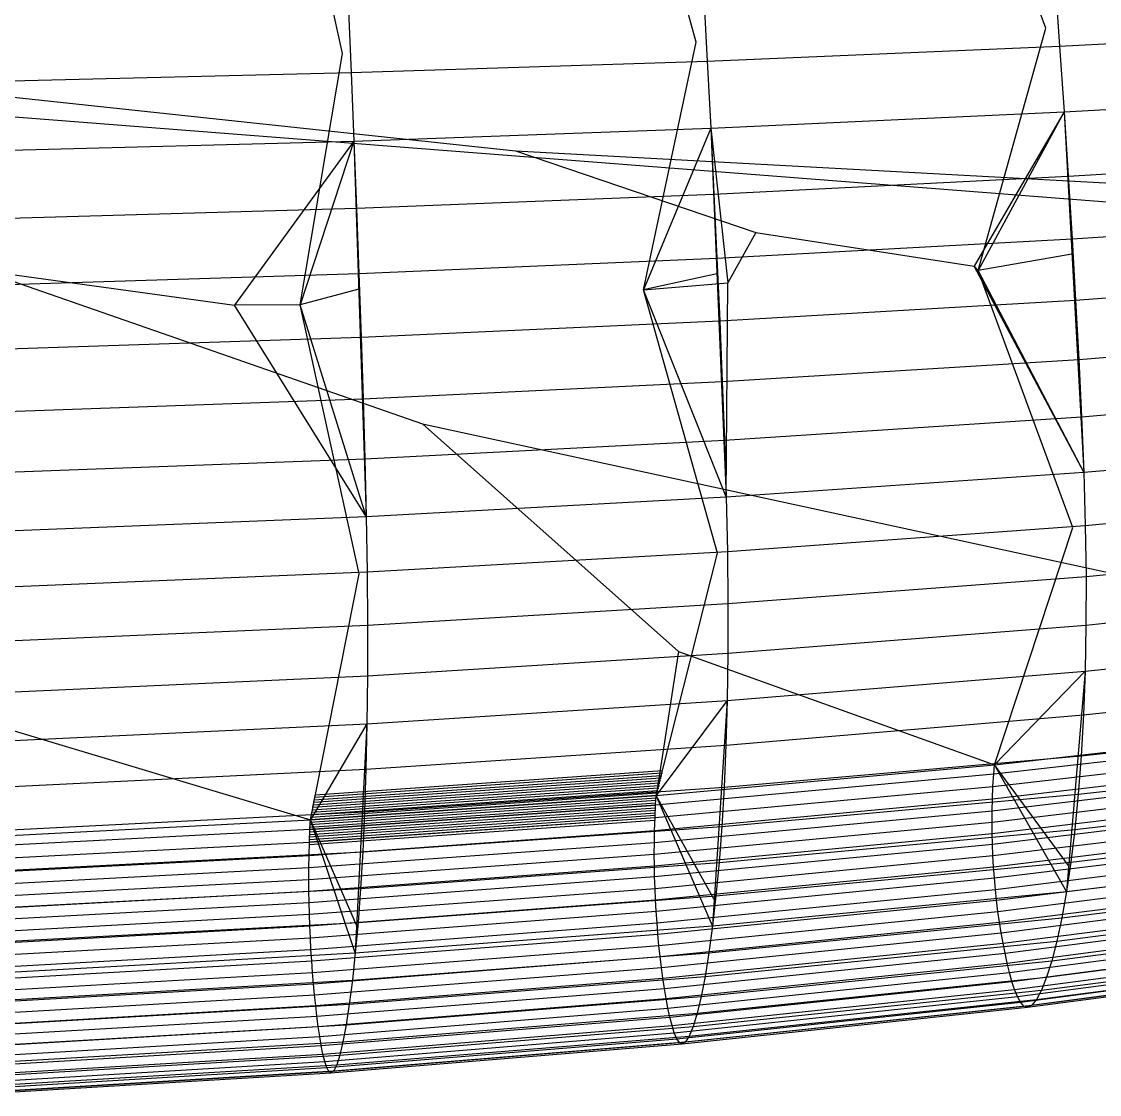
# Model space of a CAD drawing. Extents: x -439 to 439, y 0 to 263.
# Drawn here: x 97.2 to 206.1, y 2.3 to 110.7 of the extents above; entities that cross this region are included whole.
import ezdxf

# ---------------------------------------------------------------- set-up
doc = ezdxf.new("R2010")
doc.units = 0
doc.header["$MEASUREMENT"] = 0
doc.layers.add('default', color=7, linetype='Continuous')

msp = doc.modelspace()

# ---------------------------------------------------------------- linework, layer by layer
at = {"layer": 'default', "color": 3, "linetype": 'Continuous'}
for p, q in [((165.392, 108.626, -1.812), (157.718, 136.298, 27.517)), ((200.704, 110.058, 8.245), (190.904, 137.024, 36.29)), ((129.617, 107.496, -9.602), (123.497, 135.729, 20.584)), ((193.87, 85.549, 33.923), (200.704, 110.058, 8.245)), ((160.042, 83.61, 24.895), (165.392, 108.626, -1.812)), ((125.349, 82.079, 17.839), (129.617, 107.496, -9.602)), ((203.445, 59.596, 6.467), (193.87, 85.549, 33.923)), ((167.539, 56.977, -3.817), (160.042, 83.61, 24.895)), ((131.328, 54.905, -11.71), (125.349, 82.079, 17.839)), ((195.524, 35.59, 35.609), (203.445, 59.596, 6.467)), ((161.337, 32.484, 26.504), (167.539, 56.977, -3.817)), ((126.381, 30.029, 19.447), (131.328, 54.905, -11.71))]:
    msp.add_line(p, q, dxfattribs=at)
at = {"layer": 'default', "color": 7, "linetype": 'Continuous'}
for p, q in [((201.62, 114.99, 4.569), (202.104, 108.224, 3.952)), ((166.109, 113.664, -5.63), (166.488, 106.738, -6.295)), ((130.189, 112.617, -13.524), (130.492, 105.564, -14.213)), ((202.104, 108.224, 3.952), (236.336, 110.007, 16.666)), ((166.488, 106.738, -6.295), (202.104, 108.224, 3.952)), ((202.104, 108.224, 3.952), (202.559, 101.585, 3.411)), ((130.492, 105.564, -14.213), (166.488, 106.738, -6.295)), ((166.488, 106.738, -6.295), (166.845, 99.942, -6.879)), ((93.728, 104.688, -20.251), (130.492, 105.564, -14.213)), ((130.492, 105.564, -14.213), (130.776, 98.643, -14.82)), ((202.559, 101.585, 3.411), (236.88, 103.557, 16.178)), ((166.845, 99.942, -6.879), (202.559, 101.585, 3.411)), ((202.559, 101.585, 3.411), (202.984, 95.09, 2.949)), ((130.776, 98.643, -14.82), (166.845, 99.942, -6.879)), ((166.845, 99.942, -6.879), (167.177, 93.293, -7.379)), ((93.933, 97.674, -20.876), (130.776, 98.643, -14.82)), ((130.776, 98.643, -14.82), (131.041, 91.873, -15.341)), ((202.984, 95.09, 2.949), (237.387, 97.247, 15.764)), ((167.177, 93.293, -7.379), (202.984, 95.09, 2.949)), ((202.984, 95.09, 2.949), (203.373, 88.749, 2.581)), ((131.041, 91.873, -15.341), (167.177, 93.293, -7.379)), ((167.177, 93.293, -7.379), (167.482, 86.803, -7.783)), ((94.125, 90.813, -21.413), (131.041, 91.873, -15.341)), ((131.041, 91.873, -15.341), (131.284, 85.264, -15.761)), ((203.373, 88.749, 2.581), (237.851, 91.087, 15.438)), ((167.482, 86.803, -7.783), (203.373, 88.749, 2.581)), ((203.373, 88.749, 2.581), (203.729, 82.575, 2.296)), ((203.346, 87.221, 2.883), (193.874, 85.561, 33.909)), ((131.284, 85.264, -15.761), (167.482, 86.803, -7.783)), ((167.482, 86.803, -7.783), (167.761, 80.483, -8.098)), ((94.3, 84.115, -21.848), (131.284, 85.264, -15.761)), ((131.284, 85.264, -15.761), (131.506, 78.829, -16.092)), ((167.461, 85.24, -7.472), (160.044, 83.622, 24.881)), ((203.729, 82.575, 2.296), (238.277, 85.087, 15.191)), ((131.267, 83.674, -15.444), (125.351, 82.092, 17.825)), ((167.761, 80.483, -8.098), (203.729, 82.575, 2.296)), ((203.729, 82.575, 2.296), (204.048, 76.583, 2.107)), ((131.506, 78.829, -16.092), (167.761, 80.483, -8.098)), ((167.761, 80.483, -8.098), (168.01, 74.351, -8.314)), ((94.461, 77.593, -22.19), (131.506, 78.829, -16.092)), ((131.506, 78.829, -16.092), (131.705, 72.585, -16.319)), ((204.048, 76.583, 2.107), (238.657, 79.266, 15.034)), ((168.01, 74.351, -8.314), (204.048, 76.583, 2.107)), ((204.048, 76.583, 2.107), (204.328, 70.783, 2.017)), ((131.705, 72.585, -16.319), (168.01, 74.351, -8.314)), ((168.01, 74.351, -8.314), (168.23, 68.414, -8.424)), ((204.328, 70.783, 2.017), (238.991, 73.63, 14.971)), ((94.604, 71.266, -22.427), (131.705, 72.585, -16.319)), ((131.705, 72.585, -16.319), (131.88, 66.54, -16.438)), ((168.23, 68.414, -8.424), (204.328, 70.783, 2.017)), ((204.328, 70.783, 2.017), (204.554, 65.185, 2.072)), ((131.88, 66.54, -16.438), (168.23, 68.414, -8.424)), ((168.23, 68.414, -8.424), (168.407, 62.685, -8.384)), ((204.554, 65.185, 2.072), (239.262, 68.19, 15.044)), ((94.73, 65.141, -22.553), (131.88, 66.54, -16.438)), ((131.88, 66.54, -16.438), (132.021, 60.708, -16.402)), ((168.407, 62.685, -8.384), (204.554, 65.185, 2.072)), ((204.554, 65.185, 2.072), (204.709, 59.805, 2.331)), ((132.021, 60.708, -16.402), (168.407, 62.685, -8.384)), ((168.407, 62.685, -8.384), (168.528, 57.179, -8.13)), ((204.709, 59.805, 2.331), (239.446, 62.96, 15.309)), ((94.832, 59.23, -22.52), (132.021, 60.708, -16.402)), ((132.021, 60.708, -16.402), (132.117, 55.102, -16.146)), ((168.528, 57.179, -8.13), (204.709, 59.805, 2.331)), ((204.709, 59.805, 2.331), (204.78, 54.648, 2.827)), ((204.78, 54.648, 2.827), (239.531, 57.948, 15.799)), ((132.117, 55.102, -16.146), (168.528, 57.179, -8.13)), ((168.528, 57.179, -8.13), (168.584, 51.903, -7.628)), ((94.901, 53.55, -22.263), (132.117, 55.102, -16.146)), ((132.117, 55.102, -16.146), (132.162, 49.731, -15.634)), ((168.584, 51.903, -7.628), (204.78, 54.648, 2.827)), ((204.78, 54.648, 2.827), (204.771, 49.73, 3.551)), ((204.771, 49.73, 3.551), (239.52, 53.166, 16.504)), ((132.162, 49.731, -15.634), (168.584, 51.903, -7.628)), ((168.584, 51.903, -7.628), (168.577, 46.871, -6.888)), ((94.933, 48.108, -21.745), (132.162, 49.731, -15.634)), ((132.162, 49.731, -15.634), (132.156, 44.61, -14.878)), ((168.577, 46.871, -6.888), (204.771, 49.73, 3.551)), ((204.771, 49.73, 3.551), (204.684, 45.058, 4.496)), ((204.684, 45.058, 4.496), (239.415, 48.624, 17.417)), ((132.156, 44.61, -14.878), (168.577, 46.871, -6.888)), ((168.577, 46.871, -6.888), (168.509, 42.093, -5.916)), ((168.509, 42.093, -5.916), (204.684, 45.058, 4.496)), ((204.684, 45.058, 4.496), (204.523, 40.643, 5.644)), ((94.929, 42.92, -20.977), (132.156, 44.61, -14.878)), ((132.156, 44.61, -14.878), (132.102, 39.746, -13.883)), ((204.523, 40.643, 5.644), (239.222, 44.33, 18.523)), ((132.102, 39.746, -13.883), (168.509, 42.093, -5.916)), ((168.509, 42.093, -5.916), (168.383, 37.577, -4.732)), ((168.383, 37.577, -4.732), (204.523, 40.643, 5.644)), ((204.523, 40.643, 5.644), (204.291, 36.496, 6.983)), ((94.889, 37.993, -19.964), (132.102, 39.746, -13.883)), ((132.102, 39.746, -13.883), (132.001, 35.151, -12.67)), ((204.291, 36.496, 6.983), (238.944, 40.296, 19.808)), ((132.001, 35.151, -12.67), (168.383, 37.577, -4.732)), ((168.383, 37.577, -4.732), (168.201, 33.336, -3.348)), ((168.201, 33.336, -3.348), (204.291, 36.496, 6.983)), ((203.996, 32.628, 8.488), (238.591, 36.532, 21.249)), ((204.291, 36.496, 6.983), (203.996, 32.628, 8.488)), ((94.816, 33.338, -18.729), (132.001, 35.151, -12.67)), ((132.001, 35.151, -12.67), (131.856, 30.836, -11.25)), ((203.022, 25.41, 12.673), (195.524, 35.59, 35.609)), ((131.856, 30.836, -11.25), (168.201, 33.336, -3.348)), ((168.201, 33.336, -3.348), (167.971, 29.381, -1.79)), ((203.644, 29.048, 10.139), (238.17, 33.049, 22.829)), ((167.209, 22.005, 2.554), (161.337, 32.484, 26.504)), ((167.971, 29.381, -1.79), (203.996, 32.628, 8.488)), ((203.996, 32.628, 8.488), (203.644, 29.048, 10.139)), ((94.711, 28.968, -17.282), (131.856, 30.836, -11.25)), ((131.856, 30.836, -11.25), (131.672, 26.812, -9.652)), ((131.064, 19.311, -5.192), (126.381, 30.029, 19.447)), ((203.243, 25.765, 11.906), (237.69, 29.853, 24.517)), ((131.672, 26.812, -9.652), (167.971, 29.381, -1.79)), ((167.971, 29.381, -1.79), (167.695, 25.722, -0.079)), ((167.695, 25.722, -0.079), (203.644, 29.048, 10.139)), ((203.644, 29.048, 10.139), (203.243, 25.765, 11.906)), ((94.577, 24.893, -15.654), (131.672, 26.812, -9.652)), ((131.672, 26.812, -9.652), (131.452, 23.09, -7.896)), ((202.801, 22.787, 13.765), (237.161, 26.954, 26.291)), ((131.452, 23.09, -7.896), (167.695, 25.722, -0.079)), ((167.381, 22.366, 1.754), (203.243, 25.765, 11.906)), ((167.695, 25.722, -0.079), (167.381, 22.366, 1.754)), ((203.243, 25.765, 11.906), (202.801, 22.787, 13.765)), ((202.325, 20.126, 15.688), (236.592, 24.362, 28.125)), ((94.418, 21.124, -13.863), (131.452, 23.09, -7.896)), ((131.452, 23.09, -7.896), (131.202, 19.677, -6.014)), ((131.202, 19.677, -6.014), (167.381, 22.366, 1.754)), ((167.035, 19.324, 3.684), (202.801, 22.787, 13.765)), ((167.381, 22.366, 1.754), (167.035, 19.324, 3.684)), ((201.826, 17.791, 17.64), (235.995, 22.087, 29.985)), ((202.801, 22.787, 13.765), (202.325, 20.126, 15.688)), ((94.236, 17.668, -11.944), (131.202, 19.677, -6.014)), ((131.202, 19.677, -6.014), (130.925, 16.584, -4.032)), ((166.662, 16.605, 5.682), (202.325, 20.126, 15.688)), ((196.81, 15.559, 34.26), (229.997, 19.869, 45.754)), ((201.314, 15.79, 19.586), (235.383, 20.137, 31.838)), ((202.325, 20.126, 15.688), (201.826, 17.791, 17.64)), ((130.925, 16.584, -4.032), (167.035, 19.324, 3.684)), ((167.035, 19.324, 3.684), (166.662, 16.605, 5.682)), ((197.041, 14.608, 33.644), (230.273, 18.946, 45.174)), ((166.272, 14.22, 7.711), (201.826, 17.791, 17.64)), ((197.291, 13.712, 32.957), (230.572, 18.077, 44.526)), ((200.796, 14.131, 21.504), (234.763, 18.519, 33.663)), ((201.826, 17.791, 17.64), (201.314, 15.79, 19.586)), ((94.036, 14.536, -9.922), (130.925, 16.584, -4.032)), ((130.628, 13.82, -1.98), (166.662, 16.605, 5.682)), ((130.925, 16.584, -4.032), (130.628, 13.82, -1.98)), ((166.662, 16.605, 5.682), (166.272, 14.22, 7.711)), ((196.81, 15.559, 34.26), (196.596, 16.555, 34.815)), ((197.563, 12.89, 32.19), (230.897, 17.281, 43.801)), ((197.858, 12.172, 31.333), (231.249, 16.586, 42.991)), ((200.29, 12.823, 23.334), (234.158, 17.242, 35.403)), ((162.345, 11.98, 25.037), (196.81, 15.559, 34.26)), ((165.871, 12.178, 9.734), (201.314, 15.79, 19.586)), ((197.041, 14.608, 33.644), (196.81, 15.559, 34.26)), ((198.175, 11.599, 30.381), (231.629, 16.032, 42.091)), ((198.511, 11.223, 29.342), (232.031, 15.67, 41.106)), ((198.854, 11.097, 28.247), (232.44, 15.55, 40.068)), ((199.314, 11.3, 26.721), (232.991, 15.752, 38.621)), ((199.782, 11.877, 25.119), (233.55, 16.317, 37.099)), ((201.314, 15.79, 19.586), (200.796, 14.131, 21.504)), ((130.316, 11.396, 0.105), (166.272, 14.22, 7.711)), ((162.526, 11.005, 24.392), (197.041, 14.608, 33.644)), ((166.272, 14.22, 7.711), (165.871, 12.178, 9.734)), ((197.291, 13.712, 32.957), (197.041, 14.608, 33.644)), ((93.821, 11.738, -7.829), (130.628, 13.82, -1.98)), ((130.628, 13.82, -1.98), (130.316, 11.396, 0.105)), ((162.722, 10.085, 23.673), (197.291, 13.712, 32.957)), ((165.466, 10.484, 11.73), (200.796, 14.131, 21.504)), ((197.563, 12.89, 32.19), (197.291, 13.712, 32.957)), ((200.796, 14.131, 21.504), (200.29, 12.823, 23.334)), ((129.997, 9.32, 2.184), (165.871, 12.178, 9.734)), ((162.345, 11.98, 25.037), (162.177, 13, 25.619)), ((162.934, 9.242, 22.871), (197.563, 12.89, 32.19)), ((163.165, 8.505, 21.975), (197.858, 12.172, 31.333)), ((165.07, 9.151, 13.634), (200.29, 12.823, 23.334)), ((165.871, 12.178, 9.734), (165.466, 10.484, 11.73)), ((197.858, 12.172, 31.333), (197.563, 12.89, 32.19)), ((198.175, 11.599, 30.381), (197.858, 12.172, 31.333)), ((200.29, 12.823, 23.334), (199.782, 11.877, 25.119)), ((93.595, 9.286, -5.703), (130.316, 11.396, 0.105)), ((127.184, 9.15, 17.92), (162.345, 11.98, 25.037)), ((127.328, 8.156, 17.256), (162.526, 11.005, 24.392)), ((130.316, 11.396, 0.105), (129.997, 9.32, 2.184)), ((162.526, 11.005, 24.392), (162.345, 11.98, 25.037)), ((162.722, 10.085, 23.673), (162.526, 11.005, 24.392)), ((163.414, 7.916, 20.98), (198.175, 11.599, 30.381)), ((163.677, 7.529, 19.895), (198.511, 11.223, 29.342)), ((163.945, 7.397, 18.753), (198.854, 11.097, 28.247)), ((164.306, 7.6, 17.163), (199.314, 11.3, 26.721)), ((164.672, 8.187, 15.493), (199.782, 11.877, 25.119)), ((198.511, 11.223, 29.342), (198.175, 11.599, 30.381)), ((198.854, 11.097, 28.247), (198.511, 11.223, 29.342)), ((199.314, 11.3, 26.721), (198.854, 11.097, 28.247)), ((199.782, 11.877, 25.119), (199.314, 11.3, 26.721)), ((127.184, 9.15, 17.92), (127.05, 10.19, 18.519)), ((127.484, 7.218, 16.515), (162.722, 10.085, 23.673)), ((129.673, 7.6, 4.234), (165.466, 10.484, 11.73)), ((162.934, 9.242, 22.871), (162.722, 10.085, 23.673)), ((165.466, 10.484, 11.73), (165.07, 9.151, 13.634)), ((91.328, 7.036, 12.487), (127.184, 9.15, 17.92)), ((93.363, 7.185, -3.582), (129.997, 9.32, 2.184)), ((127.328, 8.156, 17.256), (127.184, 9.15, 17.92)), ((127.654, 6.358, 15.689), (162.934, 9.242, 22.871)), ((129.357, 6.246, 6.191), (165.07, 9.151, 13.634)), ((129.997, 9.32, 2.184), (129.673, 7.6, 4.234)), ((163.165, 8.505, 21.975), (162.934, 9.242, 22.871)), ((165.07, 9.151, 13.634), (164.672, 8.187, 15.493)), ((91.432, 6.028, 11.807), (127.328, 8.156, 17.256)), ((127.484, 7.218, 16.515), (127.328, 8.156, 17.256)), ((127.838, 5.606, 14.768), (163.165, 8.505, 21.975)), ((128.037, 5.005, 13.744), (163.414, 7.916, 20.98)), ((129.04, 5.269, 8.102), (164.672, 8.187, 15.493)), ((163.414, 7.916, 20.98), (163.165, 8.505, 21.975)), ((163.677, 7.529, 19.895), (163.414, 7.916, 20.98)), ((164.672, 8.187, 15.493), (164.306, 7.6, 17.163)), ((91.545, 5.077, 11.051), (127.484, 7.218, 16.515)), ((93.129, 5.445, -1.489), (129.673, 7.6, 4.234)), ((127.654, 6.358, 15.689), (127.484, 7.218, 16.515)), ((128.246, 4.608, 12.628), (163.677, 7.529, 19.895)), ((128.46, 4.471, 11.453), (163.945, 7.397, 18.753)), ((128.748, 4.675, 9.818), (164.306, 7.6, 17.163)), ((129.673, 7.6, 4.234), (129.357, 6.246, 6.191)), ((163.945, 7.397, 18.753), (163.677, 7.529, 19.895)), ((164.306, 7.6, 17.163), (163.945, 7.397, 18.753)), ((91.668, 4.204, 10.207), (127.654, 6.358, 15.689)), ((91.801, 3.44, 9.265), (127.838, 5.606, 14.768)), ((92.9, 4.076, 0.508), (129.357, 6.246, 6.191)), ((127.838, 5.606, 14.768), (127.654, 6.358, 15.689)), ((128.037, 5.005, 13.744), (127.838, 5.606, 14.768)), ((129.357, 6.246, 6.191), (129.04, 5.269, 8.102)), ((91.945, 2.829, 8.22), (128.037, 5.005, 13.744)), ((92.096, 2.426, 7.08), (128.246, 4.608, 12.628)), ((92.251, 2.285, 5.88), (128.46, 4.471, 11.453)), ((92.459, 2.49, 4.21), (128.748, 4.675, 9.818)), ((92.671, 3.088, 2.458), (129.04, 5.269, 8.102)), ((128.246, 4.608, 12.628), (128.037, 5.005, 13.744)), ((128.46, 4.471, 11.453), (128.246, 4.608, 12.628)), ((128.748, 4.675, 9.818), (128.46, 4.471, 11.453)), ((129.04, 5.269, 8.102), (128.748, 4.675, 9.818))]:
    msp.add_line(p, q, dxfattribs=at)
at = {"layer": 'default', "color": 30, "linetype": 'Continuous'}
for p, q in [((35.42, 109.597, 634.857), (147.117, 97.664, 287.573)), ((147.117, 97.664, 287.573), (171.392, 89.402, 103.349)), ((147.117, 97.664, 287.573), (227.025, 93.327, 119.668)), ((171.392, 89.402, 103.349), (168.586, 84.304, 25.699)), ((171.392, 89.402, 103.349), (193.492, 86.012, 33.813)), ((93.659, 85.521, 78.519), (118.72, 82.071, 15.95))]:
    msp.add_line(p, q, dxfattribs=at)
at = {"layer": 'default', "color": 1, "linetype": 'Continuous'}
for p, q in [((34.558, 105.936, 634.784), (137.722, 70.081, 317.03)), ((34.558, 105.936, 634.784), (210.301, 92.237, 371.315)), ((202.559, 101.585, 3.411), (193.874, 85.561, 33.909)), ((202.559, 101.585, 3.411), (204.554, 65.185, 2.072)), ((166.845, 99.942, -6.879), (160.044, 83.622, 24.881)), ((166.845, 99.942, -6.879), (168.407, 62.685, -8.384)), ((130.776, 98.643, -14.82), (125.351, 82.092, 17.825)), ((130.776, 98.643, -14.82), (132.021, 60.708, -16.402)), ((193.874, 85.561, 33.909), (193.492, 86.012, 33.813)), ((204.554, 65.185, 2.072), (193.874, 85.561, 33.909)), ((160.044, 83.622, 24.881), (168.586, 84.304, 25.699)), ((168.407, 62.685, -8.384), (160.044, 83.622, 24.881)), ((125.351, 82.092, 17.825), (118.72, 82.071, 15.95)), ((132.021, 60.708, -16.402), (125.351, 82.092, 17.825)), ((137.722, 70.081, 317.03), (163.606, 47.041, 134.286)), ((137.722, 70.081, 317.03), (216.697, 52.955, 149.502)), ((163.606, 47.041, 134.286), (161.337, 32.484, 26.504)), ((163.606, 47.041, 134.286), (195.524, 35.59, 35.609)), ((204.684, 45.058, 4.496), (195.524, 35.59, 35.609)), ((204.684, 45.058, 4.496), (202.801, 22.787, 13.765)), ((168.509, 42.093, -5.916), (161.337, 32.484, 26.504)), ((168.509, 42.093, -5.916), (167.035, 19.324, 3.684)), ((89.857, 41.012, 113.707), (126.381, 30.029, 19.447)), ((132.102, 39.746, -13.883), (126.381, 30.029, 19.447)), ((132.102, 39.746, -13.883), (130.925, 16.584, -4.032)), ((195.524, 35.59, 35.609), (228.461, 39.33, 46.959)), ((195.45, 34.682, 35.979), (228.372, 38.446, 47.313)), ((195.37, 33.416, 36.417), (228.276, 37.215, 47.733)), ((195.316, 32.151, 36.77), (228.212, 35.985, 48.073)), ((161.337, 32.484, 26.504), (195.524, 35.59, 35.609)), ((195.45, 34.682, 35.979), (195.524, 35.59, 35.609)), ((202.801, 22.787, 13.765), (195.524, 35.59, 35.609)), ((161.279, 31.555, 26.887), (195.45, 34.682, 35.979)), ((195.288, 30.961, 37.029), (228.178, 34.827, 48.323)), ((195.37, 33.416, 36.417), (195.45, 34.682, 35.979)), ((161.217, 30.261, 27.34), (195.37, 33.416, 36.417)), ((195.281, 29.809, 37.215), (228.17, 33.707, 48.504)), ((195.316, 32.151, 36.77), (195.37, 33.416, 36.417)), ((126.381, 30.029, 19.447), (161.337, 32.484, 26.504)), ((161.175, 28.967, 27.705), (195.316, 32.151, 36.77)), ((161.279, 31.555, 26.887), (161.337, 32.484, 26.504)), ((167.035, 19.324, 3.684), (161.337, 32.484, 26.504)), ((195.288, 30.961, 37.029), (195.316, 32.151, 36.77)), ((195.293, 28.66, 37.338), (228.184, 32.59, 48.624)), ((126.335, 29.084, 19.84), (161.279, 31.555, 26.887)), ((161.153, 27.75, 27.972), (195.288, 30.961, 37.029)), ((161.217, 30.261, 27.34), (161.279, 31.555, 26.887)), ((195.281, 29.809, 37.215), (195.288, 30.961, 37.029)), ((195.322, 27.59, 37.397), (228.218, 31.55, 48.684)), ((90.748, 28.196, 14.062), (126.381, 30.029, 19.447)), ((126.285, 27.767, 20.305), (161.217, 30.261, 27.34)), ((126.335, 29.084, 19.84), (126.381, 30.029, 19.447)), ((130.925, 16.584, -4.032), (126.381, 30.029, 19.447)), ((161.148, 26.571, 28.162), (195.281, 29.809, 37.215)), ((161.175, 28.967, 27.705), (161.217, 30.261, 27.34)), ((195.293, 28.66, 37.338), (195.281, 29.809, 37.215)), ((195.37, 26.431, 37.403), (228.276, 30.424, 48.694)), ((90.714, 27.239, 14.463), (126.335, 29.084, 19.84)), ((126.251, 26.451, 20.679), (161.175, 28.967, 27.705)), ((126.285, 27.767, 20.305), (126.335, 29.084, 19.84)), ((161.153, 27.75, 27.972), (161.175, 28.967, 27.705)), ((161.157, 25.396, 28.286), (195.293, 28.66, 37.338)), ((195.322, 27.59, 37.397), (195.293, 28.66, 37.338)), ((195.436, 25.298, 37.348), (228.355, 29.323, 48.646)), ((90.678, 25.906, 14.936), (126.285, 27.767, 20.305)), ((126.234, 25.212, 20.952), (161.153, 27.75, 27.972)), ((126.251, 26.451, 20.679), (126.285, 27.767, 20.305)), ((161.148, 26.571, 28.162), (161.153, 27.75, 27.972)), ((161.179, 24.3, 28.344), (195.322, 27.59, 37.397)), ((195.37, 26.431, 37.403), (195.322, 27.59, 37.397)), ((195.521, 24.163, 37.233), (228.456, 28.221, 48.542)), ((90.654, 24.573, 15.317), (126.251, 26.451, 20.679)), ((126.229, 24.012, 21.147), (161.148, 26.571, 28.162)), ((126.234, 25.212, 20.952), (126.251, 26.451, 20.679)), ((161.157, 25.396, 28.286), (161.148, 26.571, 28.162)), ((161.217, 23.114, 28.347), (195.37, 26.431, 37.403)), ((195.436, 25.298, 37.348), (195.37, 26.431, 37.403)), ((195.626, 23.014, 37.055), (228.582, 27.104, 48.377)), ((90.641, 23.317, 15.595), (126.234, 25.212, 20.952)), ((126.229, 24.012, 21.147), (126.234, 25.212, 20.952)), ((126.237, 22.816, 21.274), (161.157, 25.396, 28.286)), ((161.179, 24.3, 28.344), (161.157, 25.396, 28.286)), ((161.269, 21.955, 28.287), (195.436, 25.298, 37.348)), ((195.521, 24.163, 37.233), (195.436, 25.298, 37.348)), ((195.745, 21.914, 36.824), (228.723, 26.036, 48.163)), ((90.638, 22.102, 15.793), (126.229, 24.012, 21.147)), ((126.237, 22.816, 21.274), (126.229, 24.012, 21.147)), ((126.255, 21.701, 21.332), (161.179, 24.3, 28.344)), ((161.217, 23.114, 28.347), (161.179, 24.3, 28.344)), ((161.335, 20.793, 28.164), (195.521, 24.163, 37.233)), ((195.626, 23.014, 37.055), (195.521, 24.163, 37.233)), ((195.883, 20.783, 36.534), (228.889, 24.938, 47.892)), ((126.285, 20.493, 21.334), (161.217, 23.114, 28.347)), ((161.269, 21.955, 28.287), (161.217, 23.114, 28.347)), ((161.418, 19.616, 27.974), (195.626, 23.014, 37.055)), ((195.745, 21.914, 36.824), (195.626, 23.014, 37.055)), ((196.043, 19.697, 36.169), (229.08, 23.883, 47.549)), ((90.643, 20.89, 15.922), (126.237, 22.816, 21.274)), ((126.255, 21.701, 21.332), (126.237, 22.816, 21.274)), ((126.326, 19.313, 21.271), (161.269, 21.955, 28.287)), ((161.335, 20.793, 28.164), (161.269, 21.955, 28.287)), ((161.511, 18.49, 27.731), (195.745, 21.914, 36.824)), ((195.883, 20.783, 36.534), (195.745, 21.914, 36.824)), ((196.214, 18.627, 35.763), (229.285, 22.845, 47.168)), ((196.398, 17.577, 35.313), (229.505, 21.826, 46.745)), ((90.656, 19.76, 15.981), (126.255, 21.701, 21.332)), ((126.285, 20.493, 21.334), (126.255, 21.701, 21.332)), ((126.379, 18.13, 21.143), (161.335, 20.793, 28.164)), ((161.418, 19.616, 27.974), (161.335, 20.793, 28.164)), ((161.619, 17.331, 27.425), (195.883, 20.783, 36.534)), ((196.043, 19.697, 36.169), (195.883, 20.783, 36.534)), ((196.596, 16.555, 34.815), (229.741, 20.835, 46.277)), ((90.678, 18.536, 15.982), (126.285, 20.493, 21.334)), ((126.326, 19.313, 21.271), (126.285, 20.493, 21.334)), ((126.445, 16.931, 20.947), (161.418, 19.616, 27.974)), ((161.511, 18.49, 27.731), (161.418, 19.616, 27.974)), ((161.744, 16.219, 27.04), (196.043, 19.697, 36.169)), ((196.214, 18.627, 35.763), (196.043, 19.697, 36.169)), ((90.708, 17.339, 15.916), (126.326, 19.313, 21.271)), ((126.379, 18.13, 21.143), (126.326, 19.313, 21.271)), ((161.878, 15.123, 26.614), (196.214, 18.627, 35.763)), ((196.398, 17.577, 35.313), (196.214, 18.627, 35.763)), ((90.746, 16.141, 15.785), (126.379, 18.13, 21.143)), ((126.445, 16.931, 20.947), (126.379, 18.13, 21.143)), ((126.519, 15.784, 20.696), (161.511, 18.49, 27.731)), ((161.619, 17.331, 27.425), (161.511, 18.49, 27.731)), ((162.022, 14.048, 26.141), (196.398, 17.577, 35.313)), ((196.596, 16.555, 34.815), (196.398, 17.577, 35.313)), ((90.793, 14.926, 15.584), (126.445, 16.931, 20.947)), ((126.519, 15.784, 20.696), (126.445, 16.931, 20.947)), ((126.605, 14.604, 20.381), (161.619, 17.331, 27.425)), ((161.744, 16.219, 27.04), (161.619, 17.331, 27.425)), ((162.177, 13, 25.619), (196.596, 16.555, 34.815)), ((90.847, 13.763, 15.326), (126.519, 15.784, 20.696)), ((126.605, 14.604, 20.381), (126.519, 15.784, 20.696)), ((126.705, 13.47, 19.984), (161.744, 16.219, 27.04)), ((161.878, 15.123, 26.614), (161.744, 16.219, 27.04)), ((90.909, 12.566, 15.003), (126.605, 14.604, 20.381)), ((126.705, 13.47, 19.984), (126.605, 14.604, 20.381)), ((126.812, 12.354, 19.544), (161.878, 15.123, 26.614)), ((162.022, 14.048, 26.141), (161.878, 15.123, 26.614)), ((90.981, 11.417, 14.597), (126.705, 13.47, 19.984)), ((126.812, 12.354, 19.544), (126.705, 13.47, 19.984)), ((126.927, 11.258, 19.057), (162.022, 14.048, 26.141)), ((162.177, 13, 25.619), (162.022, 14.048, 26.141)), ((91.059, 10.285, 14.148), (126.812, 12.354, 19.544)), ((126.927, 11.258, 19.057), (126.812, 12.354, 19.544)), ((127.05, 10.19, 18.519), (162.177, 13, 25.619)), ((91.142, 9.174, 13.65), (126.927, 11.258, 19.057)), ((127.05, 10.19, 18.519), (126.927, 11.258, 19.057)), ((91.231, 8.091, 13.1), (127.05, 10.19, 18.519))]:
    msp.add_line(p, q, dxfattribs=at)
at = {"layer": 'default', "color": 2, "linetype": 'Continuous'}
for p, q in [((202.559, 101.585, 3.411), (193.492, 86.012, 33.813)), ((166.845, 99.942, -6.879), (168.586, 84.304, 25.699)), ((130.776, 98.643, -14.82), (118.72, 82.071, 15.95)), ((204.554, 65.185, 2.072), (193.492, 86.012, 33.813)), ((168.407, 62.685, -8.384), (168.586, 84.304, 25.699)), ((132.021, 60.708, -16.402), (118.72, 82.071, 15.95)), ((161.974, 34.998, 23.392), (126.88, 32.537, 16.305)), ((161.719, 33.992, 24.637), (126.68, 31.534, 17.562)), ((161.783, 34.243, 24.325), (126.73, 31.785, 17.248)), ((161.847, 34.495, 24.014), (126.78, 32.036, 16.934)), ((161.91, 34.746, 23.703), (126.83, 32.287, 16.62)), ((161.719, 33.992, 24.637), (161.783, 33.992, 24.325)), ((161.783, 34.243, 24.325), (161.847, 34.243, 24.014)), ((161.847, 34.495, 24.014), (161.91, 34.495, 23.703)), ((161.91, 34.746, 23.703), (161.974, 34.746, 23.392)), ((161.401, 32.735, 26.193), (126.431, 30.28, 19.133)), ((161.465, 32.986, 25.882), (126.481, 30.531, 18.819)), ((161.528, 33.238, 25.57), (126.531, 30.781, 18.505)), ((161.592, 33.489, 25.259), (126.581, 31.032, 18.191)), ((161.656, 33.741, 24.948), (126.63, 31.283, 17.876)), ((161.401, 32.735, 26.193), (161.465, 32.735, 25.882)), ((161.465, 32.986, 25.882), (161.528, 32.986, 25.57)), ((161.528, 33.238, 25.57), (161.592, 33.238, 25.259)), ((161.592, 33.489, 25.259), (161.656, 33.489, 24.948)), ((161.656, 33.741, 24.948), (161.719, 33.741, 24.637)), ((161.29, 31.732, 26.814), (126.344, 29.278, 19.76)), ((161.306, 31.983, 26.711), (126.356, 29.528, 19.656)), ((161.322, 32.233, 26.607), (126.369, 29.779, 19.551)), ((161.337, 32.484, 26.504), (126.381, 30.029, 19.447)), ((126.68, 31.534, 17.562), (126.73, 31.785, 17.248)), ((126.73, 31.785, 17.248), (126.78, 32.036, 16.934)), ((126.78, 32.036, 16.934), (126.83, 32.287, 16.62)), ((126.83, 32.287, 16.62), (126.88, 32.537, 16.305)), ((161.29, 31.732, 26.814), (161.306, 31.732, 26.711)), ((161.306, 31.983, 26.711), (161.322, 31.983, 26.607)), ((161.322, 32.233, 26.607), (161.337, 32.233, 26.504)), ((161.337, 32.484, 26.504), (161.401, 32.484, 26.193)), ((161.24, 30.731, 27.176), (126.304, 28.277, 20.125)), ((161.252, 30.981, 27.088), (126.314, 28.528, 20.037)), ((161.264, 31.232, 27), (126.323, 28.778, 19.948)), ((161.276, 31.482, 26.913), (126.332, 29.028, 19.86)), ((126.431, 30.28, 19.133), (126.481, 30.531, 18.819)), ((126.481, 30.531, 18.819), (126.531, 30.781, 18.505)), ((126.531, 30.781, 18.505), (126.581, 31.032, 18.191)), ((126.581, 31.032, 18.191), (126.63, 31.283, 17.876)), ((126.63, 31.283, 17.876), (126.68, 31.534, 17.562)), ((161.24, 30.731, 27.176), (161.252, 30.731, 27.088)), ((161.252, 30.981, 27.088), (161.264, 30.981, 27)), ((161.264, 31.232, 27), (161.276, 31.232, 26.913)), ((161.276, 31.482, 26.913), (161.29, 31.482, 26.814)), ((161.208, 29.98, 27.419), (126.279, 27.527, 20.374)), ((161.216, 30.231, 27.349), (126.285, 27.777, 20.302)), ((161.227, 30.481, 27.263), (126.295, 28.027, 20.214)), ((126.344, 29.278, 19.76), (126.356, 29.528, 19.656)), ((126.356, 29.528, 19.656), (126.369, 29.779, 19.551)), ((126.369, 29.779, 19.551), (126.381, 30.029, 19.447)), ((126.381, 30.029, 19.447), (126.431, 30.28, 19.133)), ((161.208, 29.98, 27.419), (161.216, 29.98, 27.349)), ((161.216, 30.231, 27.349), (161.227, 30.231, 27.263)), ((161.227, 30.481, 27.263), (161.24, 30.481, 27.176)), ((126.304, 28.277, 20.125), (126.314, 28.528, 20.037)), ((126.314, 28.528, 20.037), (126.323, 28.778, 19.948)), ((126.323, 28.778, 19.948), (126.332, 29.028, 19.86)), ((126.332, 29.028, 19.86), (126.344, 29.278, 19.76)), ((126.279, 27.527, 20.374), (126.285, 27.777, 20.302)), ((126.285, 27.777, 20.302), (126.295, 28.027, 20.214)), ((126.295, 28.027, 20.214), (126.304, 28.277, 20.125))]:
    msp.add_line(p, q, dxfattribs=at)

doc.saveas('drawing.dxf')
